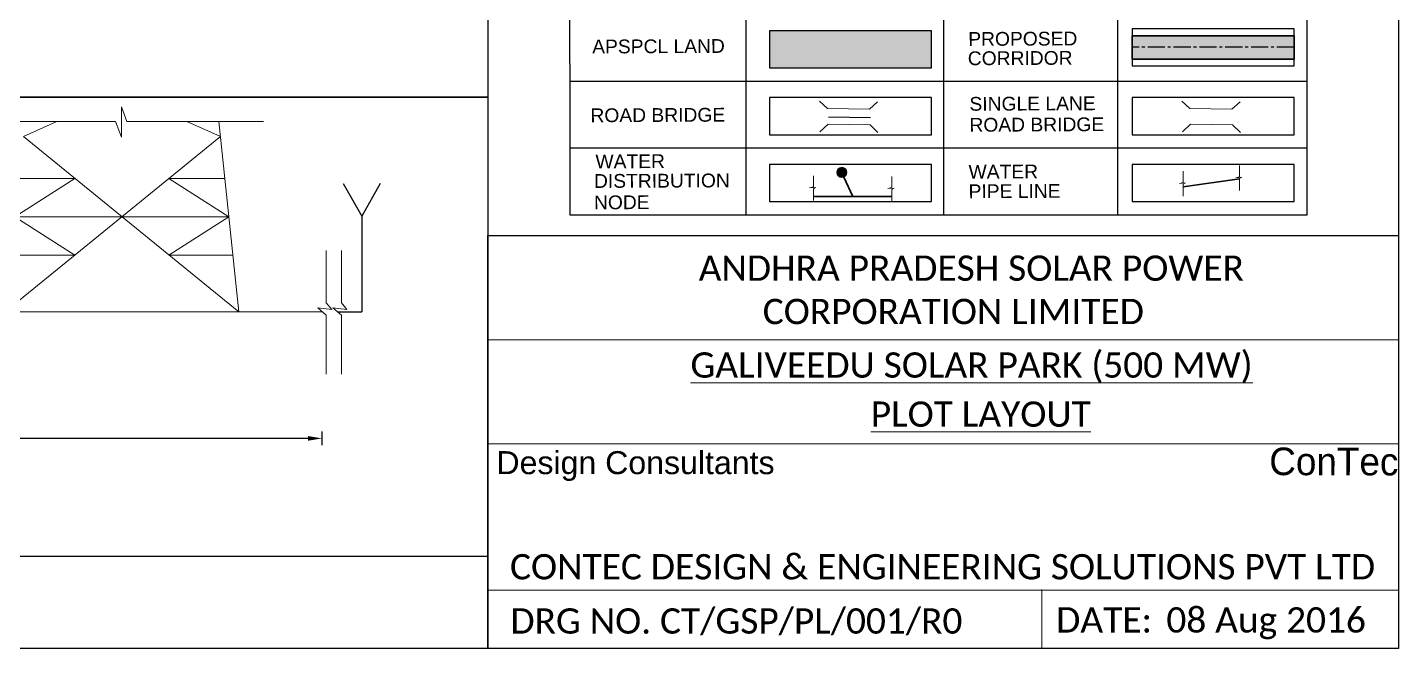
# Model space of a CAD drawing. Header units: metres. Extents: x 32505 to 230200, y 224018 to 1564544.
# Drawn here: x 227215 to 230200, y 1548340 to 1549691 of the extents above; entities that cross this region are included whole.
import ezdxf
from ezdxf.enums import TextEntityAlignment as Align

# ---------------------------------------------------------------- set-up
doc = ezdxf.new("R2010")
doc.units = ezdxf.units.M
doc.header["$PDMODE"] = 1
doc.header["$PDSIZE"] = -15
doc.linetypes.add('CENTER2', pattern=[1.125, 0.75, -0.125, 0.125, -0.125])
for name, color, linetype in [('GRID', 7, 'Continuous'), ('name power lines', 1, 'Continuous'), ('road', 10, 'Continuous'), ('TITLE BOX', 7, 'Continuous')]:
    doc.layers.add(name, color=color, linetype=linetype)
doc.layers.add('STREAM', color=141, linetype='Continuous', lineweight=0)
doc.styles.add('ARI', font='arial.ttf')
doc.styles.get("Standard").update_dxf_attribs({"font": 'arial.ttf'})
doc.dimstyles.get("Standard").update_dxf_attribs({"dimtxt": 0.18, "dimasz": 0.18, "dimexe": 0.18, "dimexo": 0.0625, "dimgap": 0.09, "dimtad": 0, "dimtih": 1, "dimtoh": 1, "dimdec": 4, "dimzin": 0, "dimdsep": 46, "dimtxsty": 'Standard', "dimcen": 0.09, "dimadec": 0, "dimazin": 0, "dimtfac": 1, "dimtdec": 4, "dimtofl": 0, "dimtmove": 0, "dimatfit": 3, "dimfxl": 1, "dimtolj": 1, "dimtzin": 0, "dimarcsym": 0})

# ---------------------------------------------------------------- blocks, each defined once
blk = doc.blocks.new('KK')
at = {"color": 7, "lineweight": -2}
for p, q in [((-4950.4, 648), (-4877.2, 519.4)), ((-4803.9, 648), (-4877.2, 519.4)), ((-4877.2, 519.4), (-4877.2, 140))]:
    blk.add_line(p, q, dxfattribs=at)
at = {"color": 7}
blk.add_line((-4781.2, 140), (-4877.2, 140), dxfattribs=at)
at = {"layer": 'name power lines', "color": 7, "linetype": 'Continuous', "lineweight": 9, "ltscale": 190}
for p, q in [((-3946.5, 893.4), (-3926.6, 951.2)), ((-3926.6, 951.2), (-3926.6, 831.8)), ((-4488.5, 893.4), (-3946.5, 893.4)), ((-4390.2, 140), (-4311.5, 893.4)), ((-4317.6, 834.3), (-4184.8, 893.4)), ((-3926.6, 831.8), (-3902.6, 893.4)), ((-3902.6, 893.4), (-3326.3, 893.4)), ((-3670.3, 893.4), (-3537.5, 834.3)), ((-4390.2, 140), (-3537.5, 834.3)), ((-4317.6, 834.3), (-3464.9, 140)), ((-4113.9, 668.4), (-4350.8, 516.7)), ((-4335, 668.4), (-4113.9, 668.4)), ((-3520.1, 668.4), (-3741.2, 668.4)), ((-3741.2, 668.4), (-3504.3, 516.7)), ((-4350.8, 516.7), (-3504.3, 516.7)), ((-4113.9, 364.9), (-4350.8, 516.7)), ((-3741.2, 364.9), (-3504.3, 516.7)), ((-4796.4, 382.3), (-4796.4, 175.5)), ((-4736.3, 382.3), (-4736.3, 175.5)), ((-4366.7, 364.9), (-4113.9, 364.9)), ((-3488.4, 364.9), (-3741.2, 364.9)), ((-4796.4, 175.5), (-4818.5, 149)), ((-4736.3, 175.5), (-4758.4, 149)), ((-4818.5, 149), (-4762.7, 156.5)), ((-4762.7, 156.5), (-4796.4, 126.5)), ((-4796.4, 126.5), (-4796.4, -106.7)), ((-4758.4, 149), (-4702.6, 156.5)), ((-4702.6, 156.5), (-4736.3, 126.5)), ((-4736.3, 126.5), (-4736.3, -106.7))]:
    blk.add_line(p, q, dxfattribs=at)
at = {"layer": 'name power lines', "color": 7, "linetype": 'Continuous', "lineweight": 9, "ltscale": 50}
blk.add_line((-4721.1, 140), (-3264.3, 140), dxfattribs=at)
blk = doc.blocks.new('*D100')
at = {"layer": 'Defpoints', "color": 0, "linetype": 'Continuous', "ltscale": 50, "transparency": 16777216}
for p in [(223264.7, 1549072.1), (227855.8, 1549072.9), (227855.8, 1548796.9)]:
    blk.add_point(p, dxfattribs=at)
at = {"layer": 'name power lines', "color": 0, "linetype": 'Continuous', "lineweight": -2, "ltscale": 50, "transparency": 16777216}
for p, q in [((223264.7, 1548811.9), (223264.7, 1548781.9)), ((227855.8, 1548811.9), (227855.8, 1548781.9))]:
    blk.add_line(p, q, dxfattribs=at)
at = {"layer": 'name power lines', "color": 7, "linetype": 'Continuous', "lineweight": -2, "ltscale": 50, "transparency": 16777216}
for p, q in [((223294.7, 1548796.9), (225155.1, 1548796.9)), ((227825.8, 1548796.9), (225596.5, 1548796.9))]:
    blk.add_line(p, q, dxfattribs=at)
at = {"layer": 'name power lines', "color": 7, "linetype": 'Continuous', "ltscale": 50, "transparency": 16777216}
for points in [[(223294.7, 1548801.9), (223294.7, 1548791.9), (223264.7, 1548796.9)], [(227825.8, 1548801.9), (227825.8, 1548791.9), (227855.8, 1548796.9)]]:
    blk.add_solid(points, dxfattribs=at)
at = {"layer": 'name power lines', "color": 0, "linetype": 'Continuous', "lineweight": 9, "ltscale": 50, "transparency": 16777216, "insert": (225375.8, 1548796.9), "char_height": 30, "width": 499.054, "attachment_point": 5}
blk.add_mtext("\\A1;50000 (SECTION 'C-C')", dxfattribs=at)

msp = doc.modelspace()

# ---------------------------------------------------------------- hatches: boundary and pattern name
at = {"true_color": 0xb4e0ae}
h = msp.add_hatch(color=9, dxfattribs=at)
h.dxf.hatch_style = 1
h.paths.add_polyline_path([(228830.3, 1549683.5), (228830.3, 1549602.9), (229183.2, 1549602.9), (229183.2, 1549683.5)])
h = msp.add_hatch(color=8)
h.dxf.hatch_style = 1
h.paths.add_polyline_path([(229619.6, 1549672.8), (229972.5, 1549672.8), (229972.5, 1549621.8), (229619.6, 1549621.8)])
at = {"layer": 'STREAM'}
h = msp.add_hatch(color=256, dxfattribs=at)
h.dxf.hatch_style = 1
edge = h.paths.add_edge_path()
edge.add_arc((228987.9, 1549375.7), 11, 0, 360)

# ---------------------------------------------------------------- linework, layer by layer
for p, q in [((229972.5, 1549672.8), (229619.6, 1549672.8)), ((229619.6, 1549621.8), (229972.5, 1549621.8)), ((229050.2, 1549494.3), (228958.7, 1549495.7))]:
    msp.add_line(p, q)
at = {"color": 7, "linetype": 'CENTER2', "ltscale": 50}
msp.add_line((229972.5, 1549647.8), (229619.6, 1549647.8), dxfattribs=at)
at = {"color": 7}
msp.add_line((228217.3, 1549238.3), (228217.3, 1548339.6), dxfattribs=at)
for points in [[(223000, 1550539.6), (228217.3, 1550539.6), (228217.3, 1549539.6), (223000, 1549539.6)], [(229619.6, 1549672.8), (229972.5, 1549672.8), (229972.5, 1549621.8), (229619.6, 1549621.8)], [(223000, 1549539.6), (228217.3, 1549539.6), (228217.3, 1548539.6), (223000, 1548539.6)], [(228830.3, 1549538.3), (228830.3, 1549457.7), (229183.2, 1549457.7), (229183.2, 1549538.3)], [(229619.6, 1549538.3), (229619.6, 1549457.7), (229972.5, 1549457.7), (229972.5, 1549538.3)], [(228830.3, 1549393.1), (228830.3, 1549312.5), (229183.2, 1549312.5), (229183.2, 1549393.1)], [(229619.6, 1549393.1), (229619.6, 1549312.5), (229972.5, 1549312.5), (229972.5, 1549393.1)]]:
    msp.add_lwpolyline(points, close=True)
for points in [[(228830.3, 1549683.5), (228830.3, 1549602.9), (229183.2, 1549602.9), (229183.2, 1549683.5), (228830.3, 1549683.5)], [(229619.6, 1549688.1), (229619.6, 1549607.5), (229972.5, 1549607.5), (229972.5, 1549688.1), (229619.6, 1549688.1)]]:
    msp.add_lwpolyline(points, close=True, dxfattribs=at)
at = {"lineweight": 20, "flags": 128}
for points in [[(229065.5, 1549529), (229047.8, 1549513), (228956.3, 1549514.4), (228939.1, 1549531)], [(229854.8, 1549529), (229837.1, 1549513), (229745.6, 1549514.4), (229728.4, 1549531)], [(229066.4, 1549462.3), (229049.3, 1549478.8), (228957.8, 1549480.3), (228940.1, 1549464.2)], [(229855.7, 1549462.3), (229838.5, 1549478.8), (229747, 1549480.3), (229729.4, 1549464.2)]]:
    msp.add_lwpolyline(points, dxfattribs=at)
at = {"color": 0, "linetype": 'Continuous', "lineweight": 9, "ltscale": 50}
for points in [[(228217.3, 1549011.7), (230200, 1549011.7)], [(228217.3, 1548785.2), (230200, 1548785.2)], [(228217.3, 1548467), (230200, 1548467)], [(229423.1, 1548467.9), (229423.1, 1548339.6)]]:
    msp.add_lwpolyline(points, dxfattribs=at)
at = {"layer": 'GRID', "linetype": 'Continuous'}
for p, q in [((230200, 1563900), (230200, 1548339.6)), ((230000, 1548339.6), (230000, 1548339.6))]:
    msp.add_line(p, q, dxfattribs=at)
for points in [[(222800, 1563900), (230200, 1563900), (230200, 1548339.6), (222800, 1548339.6)], [(228395.6, 1549283.2), (230001.3, 1549283.2), (230000, 1550600.4), (228394.4, 1550600.4)], [(228217.3, 1549238.3), (230200, 1549238.3), (230200, 1548339.6), (228217.3, 1548339.6)]]:
    msp.add_lwpolyline(points, close=True, dxfattribs=at)
msp.add_lwpolyline([(228217.3, 1548539.6), (223000, 1548539.6), (223000, 1550539.6)], dxfattribs=at)
at = {"layer": 'road', "color": 4, "lineweight": 30}
msp.add_lwpolyline([(229853.8, 1549361.8), (229731, 1549343.9)], dxfattribs=at)
at = {"layer": 'STREAM', "linetype": 'Continuous', "lineweight": 9}
for p, q in [((228925.8, 1549368.2), (228925.8, 1549344)), ((229096.5, 1549366.8), (229096.5, 1549342.6)), ((229731, 1549378.1), (229731, 1549353.9)), ((229853.8, 1549390.5), (229853.8, 1549366.3)), ((228925.8, 1549314.3), (228925.8, 1549339.9)), ((229096.5, 1549312.8), (229096.5, 1549338.5)), ((229731, 1549324.2), (229731, 1549349.8)), ((229853.8, 1549336.6), (229853.8, 1549362.2))]:
    msp.add_line(p, q, dxfattribs=at)
at = {"layer": 'STREAM', "lineweight": 30}
for p, q in [((228992.4, 1549365.5), (229011.5, 1549323)), ((228925.8, 1549323), (229096.5, 1549323))]:
    msp.add_line(p, q, dxfattribs=at)
at = {"layer": 'STREAM', "linetype": 'Continuous', "lineweight": 9}
for points in [[(229853.8, 1549366.3), (229845.7, 1549364.1), (229858.8, 1549365.2), (229853.8, 1549362.2)], [(228925.8, 1549344), (228917.7, 1549341.8), (228930.8, 1549342.9), (228925.8, 1549339.9)], [(229096.5, 1549342.6), (229088.3, 1549340.3), (229101.5, 1549341.4), (229096.5, 1549338.5)], [(229731, 1549353.9), (229722.9, 1549351.6), (229736, 1549352.7), (229731, 1549349.8)]]:
    msp.add_lwpolyline(points, dxfattribs=at)
at = {"layer": 'STREAM'}
for radius in [11, 7.96]:
    msp.add_circle((228987.9, 1549375.7), radius, dxfattribs=at)
at = {"layer": 'TITLE BOX', "color": 0}
for p, q in [((230001.3, 1549573.6), (228395.6, 1549573.6)), ((230001.3, 1549428.4), (228395.6, 1549428.4))]:
    msp.add_line(p, q, dxfattribs=at)
for points in [[(228779.6, 1550444.8), (228778.5, 1549283.2)], [(229210, 1550444.8), (229209.4, 1549283.2)], [(229589, 1550444.8), (229587.9, 1549283.2)]]:
    msp.add_lwpolyline(points, dxfattribs=at)

# ---------------------------------------------------------------- block references
at = {"xscale": -0.55, "yscale": 0.55}
msp.add_blockref('KK', (225260.1, 1548995.1), dxfattribs=at)

# ---------------------------------------------------------------- texts
at = {"linetype": 'Continuous', "lineweight": 9, "ltscale": 50, "style": 'ARI'}
msp.add_text('Design Consultants', height=50, dxfattribs=at).set_placement((228538.5, 1548737.9), align=Align.MIDDLE)
at = {"color": 0, "linetype": 'Continuous', "lineweight": 9, "ltscale": 50, "char_height": 60, "width": 2421, "attachment_point": 1}
for s, insert in [('{\\fCalibri|b0|i0|c0|p34;\\H0.91667x;ANDHRA PRADESH SOLAR POWER}', (228676.1, 1549194.8)), ('{\\fCalibri|b0|i0|c0|p34;\\H0.91667x;CORPORATION LIMITED\\fArial|b0|i0|c0|p34;\\H1.0909x; \\P\\fCalibri|b0|i0|c0|p34;\\H0.91667x; }', (228815.6, 1549100.5)), ('{\\fCalibri|b0|i0|c0|p34;\\H0.91667x;\\LGALIVEEDU SOLAR PARK (500 MW) }', (228658.2, 1548984)), ('{\\fCalibri|b0|i0|c0|p34;\\H0.91667x;\\LPLOT LAYOUT}', (229050.8, 1548877.2)), ('{\\fCalibri|b0|i0|c0|p34;\\H0.91667x;CONTEC DESIGN & ENGINEERING SOLUTIONS PVT LTD\\H1x; }', (228265.3, 1548545.1)), ('{\\fCalibri|b0|i0|c0|p34;\\H0.91667x;DRG NO. CT/GSP/PL/001/R0}', (228266.1, 1548427.1)), ('{\\fCalibri|b0|i0|c0|p34;\\H0.91667x;DATE:^I08 Aug 2016}', (229454.4, 1548429.4))]:
    msp.add_mtext(s, dxfattribs=dict(at, insert=insert))
at = {"color": 17, "insert": (230059, 1548746.2, -40), "char_height": 60, "width": 0.967, "attachment_point": 5, "rotation": 359.849}
msp.add_mtext('\\A1;{\\fMonotype Corsiva|b0|i0|c0|p66;\\C116;\\c3434259;ConTec}', dxfattribs=at)
at = {"layer": 'TITLE BOX', "color": 0}
for s, p in [('APSPCL LAND', (228444.3, 1549634.4)), ('PROPOSED', (229263.1, 1549650.9)), ('CORRIDOR', (229262.1, 1549608.9)), ('ROAD BRIDGE', (228440.5, 1549484.8)), ('SINGLE LANE ', (229265.7, 1549509.8)), ('ROAD BRIDGE', (229265.7, 1549464.1)), ('WATER ', (228451.4, 1549384.4)), ('DISTRIBUTION ', (228448.2, 1549341.9)), ('WATER ', (229263.8, 1549362)), ('PIPE LINE', (229263.8, 1549319.5)), ('NODE', (228448.2, 1549295.3))]:
    msp.add_text(s, height=30, rotation=0.2712, dxfattribs=at).set_placement(p)

# ---------------------------------------------------------------- dimensions: what is measured, and where the dimension line sits
at = {"layer": 'name power lines', "color": 7, "linetype": 'Continuous', "lineweight": 9, "ltscale": 50}
dim = msp.add_linear_dim(base=(227855.8, 1548796.9), p1=(223264.7, 1549072.1), p2=(227855.8, 1549072.9), text="50000 (SECTION 'C-C')", dimstyle='Standard', override={"dimtxt": 30, "dimasz": 30, "dimexe": 15, "dimexo": 0, "dimdec": 0, "dimclrd": 7, "dimtmove": 2, "dimfxl": 15, "dimfxlon": 1}, dxfattribs=at)
dim.commit()
dim.dimension.update_dxf_attribs({"geometry": '*D100', "text_midpoint": (225375.8, 1548796.9), "dimtype": 160})

doc.saveas('drawing.dxf')
